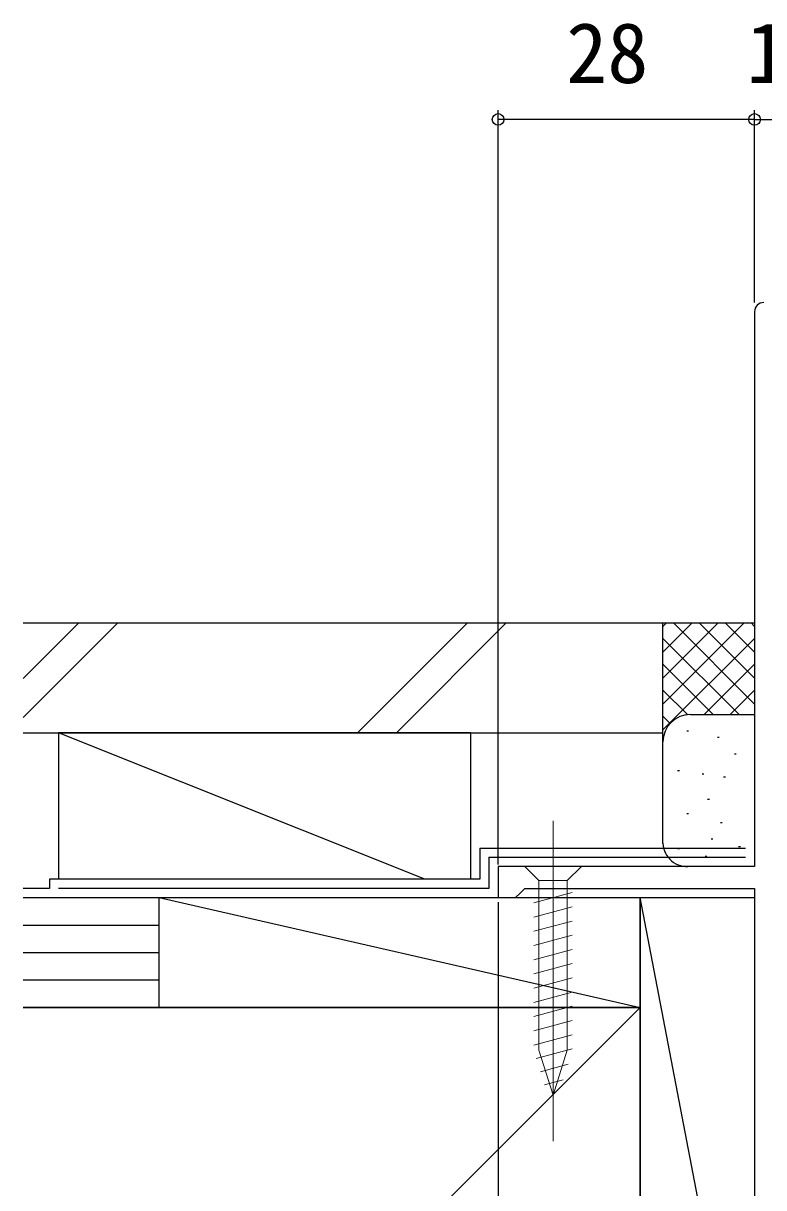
# Model space of a CAD drawing. Units: millimetres, scale not verified. Extents: x -525 to 525, y -783 to 779.
# Drawn here: x 15.4 to 96.2, y -507.6 to -380.4 of the extents above; entities that cross this region are included whole.
import ezdxf
from ezdxf.enums import TextEntityAlignment as Align

# ---------------------------------------------------------------- set-up
doc = ezdxf.new("R2010")
doc.units = ezdxf.units.MM
doc.header["$LTSCALE"] = 4
for name, color, linetype in [('0-3_YKK_11', 7, 'Continuous'), ('0-7_YKK_D', 6, 'Continuous'), ('0-9_YSS_K', 3, 'Continuous'), ('0-A_YSS_KE', 3, 'Continuous')]:
    doc.layers.add(name, color=color, linetype=linetype)
doc.layers.add('0-5_YKK_13', color=4, linetype='Continuous', lineweight=18)
doc.styles.add('ＭＳ ゴシック', font='')
doc.styles.get('ＭＳ ゴシック').set_extended_font_data('MS Gothic')

msp = doc.modelspace()

# ---------------------------------------------------------------- linework, layer by layer
at = {"layer": '0-3_YKK_11'}
msp.add_lwpolyline([(95.241, -411.889), (95.241, -472.489), (67.241, -472.489), (67.241, -475.889), (69.141, -475.889), (69.641, -475.389), (70.141, -474.889), (95.241, -474.889), (95.241, -525.889), (96.741, -525.889), (96.741, -538.389), (95.241, -538.389), (95.241, -540.889), (99.241, -540.889), (99.241, -525.889), (151.241, -525.889), (151.241, -524.089), (149.241, -524.089), (149.241, -499.389), (145.941, -499.389)], dxfattribs=at)
msp.add_arc((96.241, -411.889), 1, 90.00001, 179.99999, dxfattribs=at)
at = {"layer": '0-5_YKK_13'}
for p, q in [((73.241, -467.489), (73.241, -502.489)), ((76.341, -472.489), (70.141, -472.489)), ((70.141, -472.489), (71.691, -474.039)), ((76.341, -472.489), (74.791, -474.039)), ((71.691, -474.039), (71.691, -492.573)), ((74.791, -474.039), (71.691, -474.039)), ((74.791, -492.573), (74.791, -474.039)), ((71.141, -476.465), (75.341, -475.34)), ((71.141, -478.018), (75.341, -476.893)), ((71.141, -479.571), (75.341, -478.446)), ((71.141, -481.124), (75.341, -479.998)), ((71.141, -482.677), (75.341, -481.551)), ((71.141, -484.23), (75.341, -483.104)), ((71.141, -485.783), (75.341, -484.657)), ((71.141, -487.336), (75.341, -486.21)), ((71.141, -488.888), (75.341, -487.763)), ((71.141, -490.441), (75.341, -489.316)), ((71.141, -491.994), (75.341, -490.869)), ((71.4, -493.478), (75.341, -492.422)), ((73.241, -497.489), (71.691, -492.573)), ((73.241, -497.489), (74.791, -492.573)), ((71.851, -494.91), (74.887, -494.096)), ((72.303, -496.342), (74.352, -495.792))]:
    msp.add_line(p, q, dxfattribs=at)
at = {"layer": '0-7_YKK_D'}
for p, q in [((67.241, -472.289), (67.241, -389.889)), ((95.241, -410.889), (95.241, -389.889)), ((95.241, -410.889), (95.241, -389.889)), ((95.241, -390.889), (67.241, -390.889)), ((95.241, -390.889), (107.241, -390.889)), ((67.241, -476.389), (67.241, -769.898))]:
    msp.add_line(p, q, dxfattribs=at)
for centre in [(67.241, -390.889), (95.241, -390.889), (95.241, -390.889)]:
    msp.add_circle(centre, 0.637, dxfattribs=at)
at = {"layer": '0-9_YSS_K'}
for p, q in [((15.388, -451.961), (21.461, -445.889)), ((15.388, -456.204), (25.704, -445.889)), ((51.887, -457.889), (63.887, -445.889)), ((56.13, -457.889), (68.13, -445.889)), ((85.24, -445.889), (95.24, -445.889)), ((85.24, -458.889), (85.24, -445.889)), ((94.098, -445.889), (85.24, -454.747)), ((91.27, -445.889), (85.24, -451.918)), ((88.441, -445.889), (85.24, -449.09)), ((85.613, -445.889), (85.24, -446.261)), ((95.24, -454.747), (86.382, -445.889)), ((95.24, -451.918), (89.211, -445.889)), ((95.24, -449.09), (92.039, -445.889)), ((95.24, -446.261), (94.868, -445.889)), ((95.24, -447.575), (85.24, -457.575)), ((93.554, -455.889), (85.24, -447.575)), ((90.725, -455.889), (85.24, -450.403)), ((95.24, -450.403), (89.755, -455.889)), ((87.915, -455.906), (85.24, -453.232)), ((95.24, -453.232), (92.566, -455.906)), ((86.035, -456.855), (85.24, -456.06)), ((88.24, -455.889), (95.24, -455.889)), ((59.24, -473.889), (19.24, -457.889)), ((19.24, -457.889), (19.24, -473.889)), ((64.24, -457.889), (19.24, -457.889)), ((64.24, -457.889), (64.24, -473.889)), ((88.045, -457.716), (87.845, -457.716)), ((85.24, -469.989), (85.24, -458.889)), ((91.383, -458.384), (91.183, -458.384)), ((93.24, -460.215), (93.04, -460.215)), ((87.044, -462.056), (86.844, -462.056)), ((89.714, -462.39), (89.514, -462.39)), ((92.051, -462.724), (91.851, -462.724)), ((90.317, -465.183), (90.117, -465.183)), ((88.045, -466.729), (87.845, -466.729)), ((91.717, -467.731), (91.517, -467.731)), ((87.044, -470.571), (86.844, -470.571)), ((90.696, -469.509), (90.496, -469.509)), ((93.7, -470.34), (93.5, -470.34)), ((90.048, -471.403), (89.848, -471.403)), ((94.94, -472.489), (88.24, -472.489)), ((15.388, -475.889), (30.24, -475.889)), ((19.24, -475.889), (64.24, -475.889)), ((30.24, -475.889), (82.74, -487.889)), ((30.24, -487.889), (30.24, -475.889)), ((95.241, -540.889), (82.74, -475.889)), ((15.388, -478.889), (30.24, -478.889)), ((15.388, -481.889), (30.24, -481.889)), ((15.388, -484.889), (30.24, -484.889)), ((82.738, -487.889), (15.388, -555.238)), ((30.24, -487.889), (15.388, -487.889))]:
    msp.add_line(p, q, dxfattribs=at)
for points in [[(30.24, -487.889), (30.24, -475.889), (82.74, -475.889), (82.74, -487.889)], [(82.74, -540.889), (82.74, -475.889), (95.24, -475.889), (95.241, -540.889)]]:
    msp.add_lwpolyline(points, close=True, dxfattribs=at)
for centre, radius, start, end in [((88.24, -458.889), 3, 90, 180), ((87.848, -469.88), 2.609, 181.73764, 278.65122)]:
    msp.add_arc(centre, radius, start, end, dxfattribs=at)
at = {"layer": '0-A_YSS_KE'}
for p, q in [((15.388, -445.889), (85.24, -445.889)), ((65.24, -470.489), (94.241, -470.489)), ((66.24, -471.489), (94.241, -471.489)), ((18.24, -473.889), (18.24, -474.889)), ((18.24, -474.889), (15.388, -474.889))]:
    msp.add_line(p, q, dxfattribs=at)
for points in [[(15.388, -457.889), (85.24, -457.889), (85.24, -445.889)], [(65.24, -470.489), (65.24, -473.889), (18.24, -473.889)], [(66.24, -471.489), (66.24, -474.889), (19.24, -474.889)], [(15.388, -487.889), (82.738, -487.889), (82.738, -592.889), (15.388, -592.889)]]:
    msp.add_lwpolyline(points, dxfattribs=at)

# ---------------------------------------------------------------- texts
at = {"layer": '0-7_YKK_D', "style": 'ＭＳ ゴシック'}
for s, p in [('28', (74.67, -388.889)), ('12', (94.337, -388.889))]:
    msp.add_text(s, height=6.598, dxfattribs=at).set_placement(p, align=Align.BOTTOM_LEFT)

doc.saveas('drawing.dxf')
